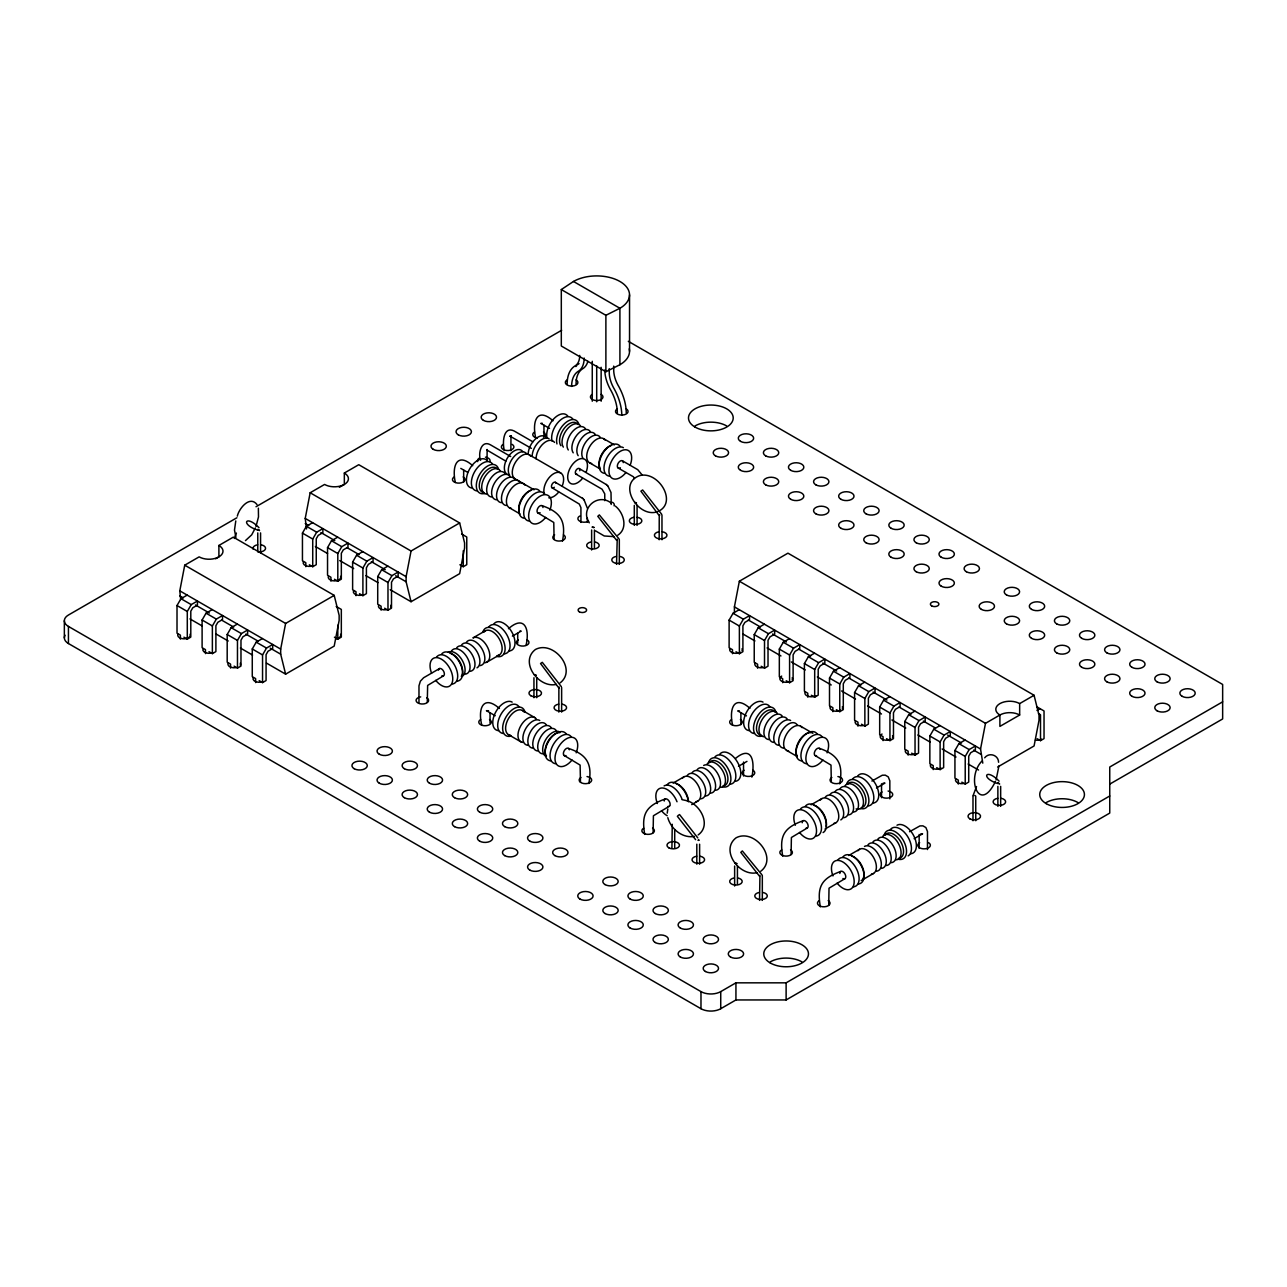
<?xml version="1.0" encoding="UTF-8"?>
<svg xmlns="http://www.w3.org/2000/svg" width="1287" height="1287" viewBox="0 0 1287 1287"><rect width="100%" height="100%" fill="white"/><g stroke="black" fill="none" stroke-linecap="round" stroke-linejoin="round"><path stroke-width="1.5" d="M561.631 687.499L561.631 712.097M617.229 539.189L616.537 564.366M619.32 539.752L619.32 564.366M661.968 515.122L661.968 539.736M759.941 875.353L759.539 900.401M762.322 875.787L762.322 900.401M972.988 796.154L972.988 820.736M974.742 795.479L975.723 796.042L975.771 820.736M567.165 383.783L567.229 381.885A39.688 22.909 60 0 1 574.613 366.168L575.546 365.588A22.893 13.224 60 0 0 579.681 356.708L579.713 355.389M998.921 765.99L996.09 779.938M487.146 449.485L487.017 460.489M667.213 813.143L667.808 809.024M180.679 599.565L179.794 590.846L184.733 565.186L199.147 556.869A13.964 8.06 0 0 0 218.903 556.869A13.964 8.06 0 0 0 218.903 545.463L233.317 537.129L334.202 595.382L339.141 615.331L339.141 620.431L334.202 646.09L285.617 674.147L266.473 663.095M306.579 528.957L305.228 518.42L310.167 492.76L324.581 484.443A13.964 8.06 0 0 0 344.337 484.443A13.964 8.06 0 0 0 344.337 473.037L358.767 464.704L459.652 522.956L464.591 542.921L464.591 548.005L459.652 573.664L411.052 601.721L390.186 589.671M285.617 674.147L280.679 654.182L280.679 649.098L285.617 623.439L334.202 595.382M411.052 601.721L406.113 581.756L406.113 576.673L411.052 551.013L459.652 522.956M734.41 611.968L734.41 606.885L739.349 581.225L787.95 553.169L1034.072 695.27L1039.011 715.234L1039.011 720.318L1034.072 745.977L997.634 767.02M982.785 763.143L980.549 748.986L985.488 723.326L999.902 715.009A13.964 8.06 0 0 1 1019.658 715.009L1019.658 703.603L1034.072 695.27M235.778 520.945L234.491 530.099L235.939 537.419M256 526.463L258.494 516.924L258.365 508.14M234.379 538.481L236.422 533.059M973.101 795.575L976.527 786.534M237.323 516.151C238.899 508.735 249.678 495.028 256.998 504.552M255.341 527.96L251.689 534.845L245.463 540.62M995.43 781.434C979.439 814.671 965.556 778.41 981.74 761.244M180.389 639.124L180.389 635.151L177.011 633.204L177.011 605.533L180.968 598.696L187.162 595.109M187.291 639.14L187.291 611.47L191.232 604.617L197.442 601.045L197.442 605.099L192.777 607.786L190.798 611.212L190.798 637.097L187.291 639.14L183.912 637.178M205.47 653.603L205.47 649.629L202.107 647.683L202.107 620.012L206.049 613.175L212.258 609.588M212.371 653.619L212.371 625.949L216.329 619.111L222.522 615.524L222.522 619.578L217.857 622.281L215.894 625.691L215.894 651.592L212.371 653.619L208.993 651.672M230.566 668.082L230.566 664.124L227.188 662.178L227.188 634.507L231.145 627.654L237.339 624.082M237.468 668.098L237.468 640.427L241.409 633.59L247.619 630.003L247.619 634.073L242.953 636.759L240.975 640.186L240.975 666.071L237.468 668.098L234.089 666.151M305.823 566.698L305.823 562.725L302.445 560.778L302.445 533.108L306.403 526.27L312.612 522.683M312.725 566.714L312.725 539.044L316.682 532.191L322.876 528.619L322.876 532.673L318.211 535.376L316.248 538.786L316.248 564.687L312.725 566.714L309.347 564.768M255.646 682.577L255.646 678.603L252.268 676.656L252.268 648.986L256.226 642.149L262.435 638.561M262.548 682.593L262.548 654.922L266.506 648.069L272.699 644.497L272.699 648.551L268.034 651.238L266.071 654.665L266.071 680.55L262.548 682.593L259.17 680.63M330.92 581.177L330.92 577.22L327.541 575.257L327.541 547.602L331.483 540.749L337.693 537.178M337.805 581.193L337.805 553.523L341.763 546.685L347.973 543.098L347.973 547.168L343.307 549.855L341.328 553.281L341.328 579.166L337.805 581.193L334.427 579.247M356 595.672L356 591.698L352.622 589.752L352.622 562.081L356.579 555.244L362.789 551.656M362.902 595.672L362.902 568.017L366.843 561.164L373.053 557.593L373.053 561.647L368.388 564.333L366.409 567.76L366.409 593.645L362.902 595.672L359.523 593.725M381.097 610.151L381.097 606.177L377.718 604.23L377.718 576.56L381.66 569.723L387.87 566.135M387.982 610.167L387.982 582.496L391.94 575.659L398.15 572.072L398.15 576.126L393.484 578.828L391.505 582.239L391.505 608.14L387.982 610.167L384.604 608.22M732.496 653.699L732.496 649.726L729.118 647.779L729.118 620.109L733.059 613.272L739.269 609.684M739.381 653.716L739.381 626.045L743.339 619.208L749.533 615.62L749.533 619.674L744.883 622.377L742.905 625.788L742.905 651.689L739.381 653.716L736.003 651.769M757.609 668.21L757.609 664.237L754.23 662.29L754.23 634.62L758.188 627.766L764.381 624.195M764.51 668.21L764.51 640.54L768.452 633.703L774.661 630.115L774.661 634.185L769.996 636.872L768.017 640.299L768.017 666.183L764.51 668.21L761.132 666.264M782.705 682.689L782.705 678.716L779.327 676.769L779.327 649.098L783.268 642.261L789.478 638.674M789.591 682.705L789.591 655.035L793.548 648.181L799.742 644.61L799.742 648.664L795.093 651.367L793.114 654.777L793.114 680.678L789.591 682.705L786.212 680.743M807.786 697.168L807.786 693.21L804.407 691.248L804.407 663.577L808.365 656.74L814.558 653.169M814.687 697.184L814.687 669.513L818.629 662.676L824.838 659.089L824.838 663.159L820.173 665.846L818.194 669.272L818.194 695.157L814.687 697.184L811.309 695.237M832.882 711.663L832.882 707.689L829.504 705.743L829.504 678.072L833.445 671.219L839.655 667.647M839.767 711.663L839.767 683.992L843.725 677.155L849.919 673.584L849.919 677.638L845.269 680.324L843.291 683.751L843.291 709.636L839.767 711.663L836.389 709.716M857.962 726.141L857.962 722.168L854.584 720.221L854.584 692.551L858.542 685.714L864.735 682.126M864.864 726.158L864.864 698.487L868.805 691.634L875.015 688.062L875.015 692.116L870.35 694.819L868.371 698.23L868.371 724.131L864.864 726.158L861.486 724.211M883.059 740.62L883.059 736.663L879.681 734.7L879.681 707.046L883.622 700.192L889.832 696.621M889.944 740.636L889.944 712.966L893.902 706.129L900.096 702.541L900.096 706.611L895.446 709.298L893.468 712.725L893.468 738.609L889.944 740.636L886.566 738.69M908.139 755.115L908.139 751.141L904.761 749.195L904.761 721.524L908.719 714.687L914.912 711.1M915.041 755.115L915.041 727.461L918.982 720.607L925.192 717.036L925.192 721.09L920.527 723.777L918.548 727.203L918.548 753.088L915.041 755.115L911.663 753.168M933.236 769.594L933.236 765.62L929.857 763.674L929.857 736.003L933.799 729.166L940.009 725.578M940.121 769.61L940.121 741.939L944.079 735.102L950.273 731.515L950.273 735.569L945.607 738.271L943.644 741.682L943.644 767.583L940.121 769.61L936.743 767.663M958.316 784.073L958.316 780.115L954.938 778.168L954.938 750.498L958.895 743.645L965.089 740.073M965.218 784.089L965.218 756.418L969.159 749.581L975.369 745.993L975.369 750.064L970.704 752.75L968.725 756.177L968.725 782.062L965.218 784.089L961.839 782.142M672.264 824.275L671.927 847.811M659.604 515.492L659.587 514.687M559.266 687.853L559.234 687.065M984.684 757.802C989.043 752.026 998.455 754.97 998.583 762.258M617.776 535.199C628.394 528.458 623.696 512.58 615.283 506.048M560.07 682.93C577.686 669.481 553.41 639.929 535.424 649.485C519.063 661.952 538.803 688.545 556.322 684.394M698.133 834.941C711.759 825.337 700.305 804.327 687.001 800.723M760.778 871.235C778.394 857.786 754.118 828.233 736.116 837.789C719.771 850.257 739.51 876.849 757.029 872.683M561.309 289.559L573.487 281.467A32.818 18.951 0 0 1 619.916 281.467A32.818 18.951 0 0 1 619.916 308.269L619.916 364.72L605.887 371.75L561.309 346.01L561.309 289.559L605.887 315.299L619.916 308.269L573.487 281.467M236.888 517.76L68.436 615.025A13.964 8.06 0 0 0 68.436 626.431L68.436 643.532L700.981 1008.718A13.964 8.06 0 0 0 720.736 1008.718L735.939 999.951L786.116 999.951L1109.748 813.094L1109.748 767.02L1222.65 701.833M256 506.74L561.647 330.276M215.605 558.767L218.903 556.869L218.903 545.463M339.398 487.29L344.337 484.443L344.337 473.037M334.427 637.178L337.805 639.14L341.328 637.097L341.328 609.427L336.197 606.467M459.877 564.768L463.256 566.714L466.763 564.687L466.763 537.017L461.631 534.041M485.279 630.807L472.94 637.934A13.964 8.06 60 0 1 487.757 647.618A13.964 8.06 60 0 1 484.861 662.757M439.591 668.516L423.616 677.75L420.366 681.225L418.983 685.794L418.967 702.396M508.462 628.732C524.372 614.671 529.922 628.748 526.093 645.141M443.211 676.029L427.638 685.424L427.284 702.026M512.419 636.116L521.187 631.097L519.658 631.257M486.904 662.129L499.259 655.003M673.117 783.091L683.912 776.849M665.041 799.034C645.801 806 641.216 814.317 644.739 834.41M735.649 758.316C751.978 744.755 755.147 761.663 751.849 777.123M738.513 766.264L746.959 761.389M691.714 804.616L697.892 801.045M811.1 804.809L821.894 798.583M803.04 820.768C783.799 827.718 779.198 836.035 782.721 856.145M871.926 781.032L882.303 775.224L885.311 775.16L888.239 776.865L889.832 780.823L889.832 798.857M807.335 827.959L791.392 837.499L791.103 854.471M876.495 787.982L884.941 783.107L883.091 783.236M1019.658 715.009L999.902 726.399L999.902 715.009A13.964 8.06 0 0 1 999.902 703.603A13.964 8.06 0 0 1 1019.658 703.603M825.064 829.005L835.874 822.779M1036.968 710.472L1040.073 708.67M1037.129 738.706L1040.507 740.652L1044.03 738.625L1044.03 710.955L1036.646 706.708M848.728 855.517L859.539 849.275M840.668 871.46C821.428 878.41 816.827 886.727 820.35 906.836M909.555 831.724L919.932 825.916L922.94 825.852L925.884 827.557L927.477 831.515L927.477 849.549M844.964 878.651L829.021 888.191L828.731 905.163M914.14 838.674L922.57 833.815L920.736 833.928M861.164 880.598L873.503 873.471M68.436 626.431L700.981 991.617A13.964 8.06 0 0 0 720.736 991.617L735.939 982.834L786.116 982.834L1109.748 795.993M1109.748 784.121L1222.65 718.95L1222.65 684.459L628.313 341.312M594.031 527.268L592.052 527.123L593.838 527.686M656.676 512.033C678.973 503.941 658.719 470.286 639.51 475.675C617.454 483.622 637.065 516.827 656.129 512.146M698.262 840.411L699.195 840.17L698.214 840.057M486.872 450.016L505.855 461.148M636.486 503.072L634.716 502.493L636.389 502.767M536.132 675.434L534.362 674.871L536.035 675.128M736.84 863.738L735.054 863.159L736.743 863.432M488.577 710.73L486.438 710.697L495.238 715.717M614.028 536.647L604.246 535.971L595.608 530.904M694.385 836.405C682.4 838.545 670.865 828.892 667.808 817.679M542.358 423.31L540.781 423.375L549.517 428.362M739.301 710.826L737.724 710.891L746.46 715.878M682.046 799.677L686.647 800.643M611.116 503.024C597.844 492.454 579.52 508.526 589.285 522.828M603.571 438.642L614.366 444.884M622.329 460.762L637.773 469.691L642.052 474.871M553.008 420.785C536.711 406.338 532.078 422.039 535.633 437.548M618.243 468.082L633.429 476.785L634.378 478.491M1038.529 713.625L1040.507 714.768L1040.507 740.652M589.607 462.837L600.402 469.079M532.85 441.779L514.076 430.952C502.734 425.45 502.364 444.53 504.424 450.53M579.182 468.532L606.595 484.716M531.386 448.359L510.119 436.229L511.164 435.666L509.974 436.341L510.987 435.73L510.859 450.707M575.965 474.099L602.075 489.205L604.745 493.854L604.777 500.675M529.118 454.729L560.714 472.989M739.349 581.225L985.488 723.326M510.714 456.531L490.25 444.707C480.952 439.607 477.976 454.166 480.598 460.279M555.34 482.303L582.77 498.487M552.123 487.853L579.279 504.054L580.92 507.609L580.952 522.409M534.089 489.784L515.154 478.925A13.964 8.06 -60 0 1 516.119 461.261A13.964 8.06 -60 0 1 530.678 456.193M734.41 606.885L980.549 748.986M748.278 619.98L760.424 626.978M772.554 633.992L786.421 642.004M798.551 649.002L810.681 656M822.811 663.014L836.679 671.01M848.809 678.024L860.955 685.022M873.085 692.036L886.952 700.031M899.082 707.046L911.212 714.044M923.342 721.058L935.472 728.056M947.618 735.054L961.486 743.066M973.615 750.08L980.549 754.069M733.059 613.272L743.339 619.208M758.188 627.766L768.452 633.703M783.268 642.261L793.548 648.181M808.365 656.74L818.629 662.676M833.445 671.219L843.725 677.155M858.542 685.714L868.805 691.634M883.622 700.192L893.902 706.129M908.719 714.687L918.982 720.607M933.799 729.166L944.079 735.102M958.895 743.645L969.159 749.581M472.715 465.685C456.435 451.238 451.801 466.956 455.357 482.448M542.052 505.662C561.1 512.29 566.2 521.444 562.467 541.216M729.118 620.109L739.381 626.045M754.23 634.62L764.51 640.54M779.327 649.098L789.591 655.035M804.407 663.577L814.687 669.513M829.504 678.072L839.767 683.992M854.584 692.551L864.864 698.487M879.681 707.046L889.944 712.966M904.761 721.524L915.041 727.461M929.857 736.003L940.121 741.939M954.938 750.498L965.218 756.418M460.81 468.404L467.551 472.297M537.966 512.982L553.78 522.474L554.086 539.317M742.824 633.928L754.954 640.942M767.084 647.94L780.952 655.952M791.36 661.952L805.228 669.964M817.358 676.962L831.225 684.974M841.618 690.974L855.485 698.986M867.615 705.984L881.482 713.995M891.891 719.996L905.758 728.008M917.888 735.006L930.018 742.02M942.148 749.018L956.016 757.029M968.146 764.028L978.554 770.028M509.314 507.738L520.125 513.98M800.514 726.158L812.853 733.284M749.951 708.3C733.654 693.854 729.021 709.555 732.576 725.064M819.272 748.278C838.336 754.906 843.419 764.06 839.687 783.831M815.186 755.598L831 765.089L831.322 781.933M786.534 750.353L797.345 756.595M310.167 492.76L411.052 551.013M305.228 518.42L406.113 576.673M305.228 523.519L308.703 525.514M320.881 532.545L334.797 540.588M346.975 547.618L359.153 554.649M371.332 561.679L385.247 569.707M395.672 575.739L406.113 581.756M306.403 526.27L316.682 532.191M331.483 540.749L341.763 546.685M356.579 555.244L366.843 561.164M381.66 569.723L391.94 575.659M302.445 533.108L312.725 539.044M327.541 547.602L337.805 553.523M352.622 562.081L362.902 568.017M377.718 576.56L387.982 582.496M315.379 546.492L327.558 553.523M339.736 560.553L353.652 568.581M365.83 575.611L378.008 582.641M522.474 710.472L534.813 717.599M499.404 708.461C483.671 694.562 477.702 707.882 481.66 724.678M568.693 748.487C587.226 754.616 592.663 764.414 588.786 783.477M564.012 755.389L580.115 765.089L580.469 782.271M508.494 734.668L520.849 741.795M184.733 565.186L285.617 623.439M179.794 590.846L280.679 649.098M179.794 595.929L183.269 597.94M195.447 604.97L209.363 613.014M221.525 620.044L233.703 627.075M245.881 634.105L258.06 641.119M270.238 648.149L280.679 654.182M180.968 598.696L191.232 604.617M206.049 613.175L216.329 619.111M231.145 627.654L241.409 633.59M256.226 642.149L266.506 648.069M177.011 605.533L187.291 611.47M202.107 620.012L212.371 625.949M227.188 634.507L237.468 640.427M252.268 648.986L262.548 654.922M189.945 618.902L202.123 625.932M216.039 633.976L228.217 641.006M240.379 648.037L252.558 655.067M999.098 781.161C985.971 767.583 980.018 777.734 997.65 783.542M258.993 527.686C245.881 514.108 239.929 524.259 257.545 530.067M607.947 486.148L611.003 492.503L611.212 504.472M584.105 499.903L587.371 508.22M606.354 484.475L608.059 486.277M582.528 498.23L584.234 500.032M661.663 514.237L642.647 489.977L640.894 491.151L659.234 515.653L659.185 539.736M619.015 538.851L599.34 514.913L597.795 516.312L616.586 540.283M762.017 874.903L742.342 850.948L740.797 852.364L759.587 876.318M561.309 686.598L542.294 662.338L540.54 663.513L558.88 688.03L558.831 712.097M697.795 837.917L679.552 814.574L678.281 815.379L677.38 816.312L695.607 839.655M626.238 412.757L626.19 410.794A39.688 22.909 60 0 0 618.806 386.55L617.857 384.893A22.893 13.224 60 0 1 613.738 371.235L613.69 366.103M621.798 415.315L621.734 413.352A39.688 22.909 60 0 0 614.349 389.124L613.416 387.467A22.893 13.224 60 0 1 609.282 373.809L609.25 368.677M1000.659 786.373L1000.659 806.37M997.875 786.373L997.875 806.37M919.159 834.475L919.159 848.39M881.531 783.783L881.531 797.699M786.116 982.834L786.116 999.951M743.532 762.049L743.532 775.981M740.894 712.692L740.894 724.645M737.435 866.038L737.435 884.024M735.939 982.834L735.939 999.951M734.636 866.038L734.636 886.035M720.736 991.617L720.736 1008.718M700.981 991.617L700.981 1008.718M699.613 844.192L699.613 864.188M696.814 844.192L696.814 864.188M674.71 829.825L674.71 847.811M653.12 832.737L653.41 815.765L669.353 806.225A4.183 2.413 60 0 0 669.803 805.775M637.081 505.373L637.081 525.369M634.298 505.373L634.298 525.369M629.536 294.868L629.536 351.319M605.887 315.299L605.887 371.75M601.142 367.294L601.142 401.222M596.701 365.862L596.701 401.785M594.433 530.003L594.433 547.989M592.261 361.293L592.261 401.222M591.634 530.003L591.634 549.983M587.371 518.227L587.371 522.232M543.951 425.177L543.951 435.135M536.727 677.734L536.727 697.731M533.944 677.734L533.944 697.731M517.712 633.301L517.712 643.243M490.041 713.095L490.041 723.037M463.658 470.077L463.658 482.03M463.256 550.772L463.256 566.714M337.805 625.192L337.805 639.14M260.569 532.898L260.569 552.879M257.77 532.898L257.77 550.884M64.35 620.72L64.35 637.837M260.891 544.803A6.29 3.636 0 0 1 265.347 549.243A6.29 3.636 0 0 1 257.641 551.801M253.201 549.243A6.29 3.636 0 0 1 257.641 544.803M699.935 856.209A6.29 3.636 0 0 1 703.458 861.807A6.29 3.636 0 0 1 693.162 861.807A6.29 3.636 0 0 1 696.685 856.209M737.564 877.943A6.29 3.636 0 0 1 741.087 883.525A6.29 3.636 0 0 1 730.791 883.525A6.29 3.636 0 0 1 734.314 877.943M762.66 892.422A6.29 3.636 0 0 1 766.183 898.004A6.29 3.636 0 0 1 755.887 898.004A6.29 3.636 0 0 1 759.41 892.422M561.952 704.134A6.29 3.636 0 0 1 565.476 709.716A6.29 3.636 0 0 1 555.18 709.716A6.29 3.636 0 0 1 558.703 704.134M1000.996 798.278A6.29 3.636 0 0 1 1004.52 803.86A6.29 3.636 0 0 1 994.224 803.86A6.29 3.636 0 0 1 997.747 798.278M637.21 517.277A6.29 3.636 0 0 1 640.733 522.86A6.29 3.636 0 0 1 630.437 522.86A6.29 3.636 0 0 1 633.96 517.277M662.306 531.756A6.29 3.636 0 0 1 665.829 537.355A6.29 3.636 0 0 1 655.533 537.355A6.29 3.636 0 0 1 659.057 531.756M594.562 541.907A6.29 3.636 0 0 1 598.085 547.49A6.29 3.636 0 0 1 587.789 547.49A6.29 3.636 0 0 1 591.312 541.907M619.658 556.386A6.29 3.636 0 0 1 623.181 561.969A6.29 3.636 0 0 1 612.885 561.969A6.29 3.636 0 0 1 616.409 556.386M612.435 502.284A6.29 3.636 0 0 1 614.06 505.791M512.081 444.353A6.29 3.636 0 0 1 512.081 449.485A6.29 3.636 0 0 1 503.201 449.485A6.29 3.636 0 0 1 503.201 444.353M588.609 521.171A6.29 3.636 0 0 1 579.713 521.171A6.29 3.636 0 0 1 579.713 516.039M477.734 461.615A6.29 3.636 0 0 1 479.359 458.108M485.44 457.158A6.29 3.636 0 0 1 489.88 461.615M190.074 634.266A6.29 3.636 0 0 1 184.009 638.835A6.29 3.636 0 0 1 177.928 634.266M210.714 653.201A6.29 3.636 0 0 1 203.024 648.761M235.811 667.68A6.29 3.636 0 0 1 228.105 663.239M240.251 663.239A6.29 3.636 0 0 1 240.251 665.122M260.891 682.174A6.29 3.636 0 0 1 253.201 677.718M340.605 634.266A6.29 3.636 0 0 1 336.164 638.722M311.068 566.296A6.29 3.636 0 0 1 303.378 561.856M340.605 576.335A6.29 3.636 0 0 1 334.54 580.904A6.29 3.636 0 0 1 328.458 576.335M361.245 595.27A6.29 3.636 0 0 1 353.555 590.813M386.341 609.748A6.29 3.636 0 0 1 378.635 605.308M390.781 605.308A6.29 3.636 0 0 1 390.781 607.174M1041.44 739.172A6.29 3.636 0 0 1 1035.375 740.105M740.379 652.268A6.29 3.636 0 0 1 732.802 652.831A6.29 3.636 0 0 1 729.874 648.761M742.02 648.761A6.29 3.636 0 0 1 742.02 650.627M762.66 667.68A6.29 3.636 0 0 1 754.954 663.239M787.741 682.174A6.29 3.636 0 0 1 780.678 680.485A6.29 3.636 0 0 1 781.676 676.093M792.197 677.718A6.29 3.636 0 0 1 792.197 679.6M815.652 695.72A6.29 3.636 0 0 1 808.059 696.283A6.29 3.636 0 0 1 805.131 692.213M840.733 710.199A6.29 3.636 0 0 1 833.156 710.778A6.29 3.636 0 0 1 830.228 706.692M842.358 706.692A6.29 3.636 0 0 1 842.358 708.574M863.014 725.627A6.29 3.636 0 0 1 855.308 721.17M890.91 739.172A6.29 3.636 0 0 1 882.029 739.172A6.29 3.636 0 0 1 882.029 734.04M892.534 735.665A6.29 3.636 0 0 1 892.534 737.548M916.006 753.651A6.29 3.636 0 0 1 908.413 754.23A6.29 3.636 0 0 1 905.485 750.144M941.087 768.13A6.29 3.636 0 0 1 933.509 768.709A6.29 3.636 0 0 1 930.581 764.623M963.368 783.558A6.29 3.636 0 0 1 955.662 779.118M626.238 408.864A6.29 3.636 0 0 1 626.238 413.996A6.29 3.636 0 0 1 617.342 413.996A6.29 3.636 0 0 1 617.342 408.864M601.142 394.369A6.29 3.636 0 0 1 601.142 399.501A6.29 3.636 0 0 1 592.261 399.501A6.29 3.636 0 0 1 592.261 394.369M576.061 379.89A6.29 3.636 0 0 1 576.061 385.022A6.29 3.636 0 0 1 567.165 385.022A6.29 3.636 0 0 1 567.165 379.89M790.556 849.903A6.29 3.636 0 0 1 790.556 855.051A6.29 3.636 0 0 1 781.676 855.051A6.29 3.636 0 0 1 781.676 849.903M888.094 791.038A6.29 3.636 0 0 1 892.164 796.074A6.29 3.636 0 0 1 882.866 797.506A6.29 3.636 0 0 1 882.029 791.972M828.201 900.61A6.29 3.636 0 0 1 828.201 905.742A6.29 3.636 0 0 1 819.304 905.742A6.29 3.636 0 0 1 819.304 900.61M928.554 842.663A6.29 3.636 0 0 1 928.554 847.795A6.29 3.636 0 0 1 919.658 847.795A6.29 3.636 0 0 1 919.658 842.663M837.917 776.544A6.29 3.636 0 0 1 841.988 781.595A6.29 3.636 0 0 1 832.689 783.027A6.29 3.636 0 0 1 831.852 777.493M740.379 719.546A6.29 3.636 0 0 1 740.379 724.678A6.29 3.636 0 0 1 731.499 724.678A6.29 3.636 0 0 1 731.499 719.546M652.573 828.184A6.29 3.636 0 0 1 652.573 833.316A6.29 3.636 0 0 1 643.693 833.316A6.29 3.636 0 0 1 643.693 828.184M752.927 770.253A6.29 3.636 0 0 1 752.927 775.385A6.29 3.636 0 0 1 744.047 775.385A6.29 3.636 0 0 1 744.047 770.253M527.139 639.88A6.29 3.636 0 0 1 527.139 645.012A6.29 3.636 0 0 1 518.243 645.012A6.29 3.636 0 0 1 518.243 639.88M426.785 697.827A6.29 3.636 0 0 1 425.949 703.362A6.29 3.636 0 0 1 416.65 701.93A6.29 3.636 0 0 1 420.72 696.878M489.51 719.546A6.29 3.636 0 0 1 489.51 724.678A6.29 3.636 0 0 1 480.614 724.678A6.29 3.636 0 0 1 480.614 719.546M587.033 776.544A6.29 3.636 0 0 1 591.103 781.595A6.29 3.636 0 0 1 581.804 783.027A6.29 3.636 0 0 1 580.968 777.493M563.513 534.877A6.29 3.636 0 0 1 563.513 540.009A6.29 3.636 0 0 1 554.633 540.009A6.29 3.636 0 0 1 554.633 534.877M463.159 476.93A6.29 3.636 0 0 1 463.159 482.062A6.29 3.636 0 0 1 454.279 482.062A6.29 3.636 0 0 1 454.279 476.93M543.452 432.03A6.29 3.636 0 0 1 543.452 437.162M537.371 438.111A6.29 3.636 0 0 1 534.555 432.03M68.436 643.532A13.964 8.06 0 0 1 65.09 635.247M695.044 425.933A22.346 12.902 0 0 1 726.656 425.933M770.318 961.856A22.346 12.902 0 0 1 801.914 961.856M1046.283 802.525A22.346 12.902 0 0 1 1077.895 802.525M578.153 455.678A13.964 8.06 -60 0 1 581.772 438.014A13.964 8.06 -60 0 1 595.254 434.395M583.091 458.526A13.964 8.06 -60 0 1 586.711 440.862A13.964 8.06 -60 0 1 600.192 437.242M573.214 452.831A13.964 8.06 -60 0 1 576.833 435.151A13.964 8.06 -60 0 1 590.315 431.547M568.275 449.967A13.964 8.06 -60 0 1 571.895 432.303A13.964 8.06 -60 0 1 585.392 428.684M563.336 447.12A13.964 8.06 -60 0 1 566.956 429.456A13.964 8.06 -60 0 1 580.453 425.836M560.875 445.704A13.964 8.06 -60 0 1 564.478 428.024A13.964 8.06 -60 0 1 577.976 424.42M556.965 443.935A16.071 9.266 -60 0 1 564.993 423.23A16.071 9.266 -60 0 1 578.909 424.469M552.026 441.071A16.071 9.266 -60 0 1 558.655 421.734A16.071 9.266 -60 0 1 572.844 419.112M547.088 438.223A16.071 9.266 -60 0 1 553.716 418.886A16.071 9.266 -60 0 1 567.905 416.264M625.965 472.506A16.071 9.266 -60 0 1 609.105 473.166A16.071 9.266 -60 0 1 622.264 450.37A16.071 9.266 -60 0 1 630.131 465.299M609.668 476.206A16.071 9.266 -60 0 1 606.338 458.783A16.071 9.266 -60 0 1 623.391 447.667M604.729 473.359A16.071 9.266 -60 0 1 602.38 454.086A16.071 9.266 -60 0 1 620.254 446.476M600.369 468.5A13.964 8.06 -60 0 1 601.093 455.453A13.964 8.06 -60 0 1 611.486 445.366M591.65 463.465A13.964 8.06 -60 0 1 589.607 446.702A13.964 8.06 -60 0 1 605.131 440.09M620.366 467.792A4.183 2.413 -60 0 1 617.326 466.216A4.183 2.413 -60 0 1 620.205 461.052A4.183 2.413 -60 0 1 623.246 462.628M501.48 502.67A13.964 8.06 -60 0 1 499.436 485.907A13.964 8.06 -60 0 1 514.977 479.295M506.418 505.518A13.964 8.06 -60 0 1 504.375 488.754A13.964 8.06 -60 0 1 519.916 482.142M496.541 499.806A13.964 8.06 -60 0 1 494.498 483.059A13.964 8.06 -60 0 1 510.038 476.447M491.602 496.959A13.964 8.06 -60 0 1 489.559 480.196A13.964 8.06 -60 0 1 505.099 473.6M486.679 494.111A13.964 8.06 -60 0 1 484.62 477.348A13.964 8.06 -60 0 1 500.16 470.736M484.202 492.68A13.964 8.06 -60 0 1 482.158 475.933A13.964 8.06 -60 0 1 497.699 469.321M484.716 493.468A16.071 9.266 -60 0 1 479.633 474.469A16.071 9.266 -60 0 1 498.632 469.369M477.043 490.894A16.071 9.266 -60 0 1 474.694 471.621A16.071 9.266 -60 0 1 492.551 464.012M472.104 488.03A16.071 9.266 -60 0 1 469.755 468.758A16.071 9.266 -60 0 1 487.612 461.164M545.688 517.406A16.071 9.266 -60 0 1 528.828 518.066A16.071 9.266 -60 0 1 541.988 495.27A16.071 9.266 -60 0 1 549.839 510.199M529.391 521.106A16.071 9.266 -60 0 1 527.043 501.833A16.071 9.266 -60 0 1 544.9 494.24M524.452 518.259A16.071 9.266 -60 0 1 522.104 498.986A16.071 9.266 -60 0 1 539.961 491.393M519.111 511.229A13.964 8.06 -60 0 1 531.209 490.283M511.357 508.365A13.964 8.06 -60 0 1 509.314 491.602A13.964 8.06 -60 0 1 524.855 485.006M540.09 512.709A4.183 2.413 -60 0 1 537.049 511.132A4.183 2.413 -60 0 1 539.929 505.952A4.183 2.413 -60 0 1 542.969 507.528M532.77 748.133A13.964 8.06 -60 0 1 530.727 731.37A13.964 8.06 -60 0 1 546.267 724.758M527.831 745.286A13.964 8.06 -60 0 1 524.935 730.131A13.964 8.06 -60 0 1 539.752 720.463M537.709 750.981A13.964 8.06 -60 0 1 535.665 734.217A13.964 8.06 -60 0 1 551.206 727.605M542.647 753.828A13.964 8.06 -60 0 1 540.604 737.081A13.964 8.06 -60 0 1 556.145 730.469M545.543 756.048A13.964 8.06 -60 0 1 545.543 739.928A13.964 8.06 -60 0 1 559.507 731.853M546.444 756.016A13.964 8.06 -60 0 1 548.005 741.344A13.964 8.06 -60 0 1 559.925 732.657M550.788 760.874A16.071 9.266 -60 0 1 548.439 741.602A16.071 9.266 -60 0 1 566.312 734.008M555.727 763.722A16.071 9.266 -60 0 1 553.378 744.449A16.071 9.266 -60 0 1 571.251 736.856M572.023 760.022A16.071 9.266 -60 0 1 555.164 760.681A16.071 9.266 -60 0 1 568.323 737.885A16.071 9.266 -60 0 1 576.19 752.815M511.068 736.084A16.071 9.266 -60 0 1 505.968 717.084A16.071 9.266 -60 0 1 524.967 711.984M503.378 733.51A16.071 9.266 -60 0 1 501.029 714.221A16.071 9.266 -60 0 1 518.902 706.627M522.892 742.422A13.964 8.06 -60 0 1 520.849 725.675A13.964 8.06 -60 0 1 536.389 719.063M510.537 735.295A13.964 8.06 -60 0 1 508.494 718.532A13.964 8.06 -60 0 1 524.034 711.936M498.439 730.646A16.071 9.266 -60 0 1 495.109 713.239A16.071 9.266 -60 0 1 512.162 702.107M565.974 755.549A4.183 2.413 -60 0 1 563.384 753.506A4.183 2.413 -60 0 1 566.216 748.6A4.183 2.413 -60 0 1 569.288 749.79M461.486 645.093A13.964 8.06 60 0 1 476.061 650.16A13.964 8.06 60 0 1 477.027 667.84M466.425 642.245A13.964 8.06 60 0 1 481.965 648.857A13.964 8.06 60 0 1 479.922 665.62M456.563 647.956A13.964 8.06 60 0 1 472.088 654.552A13.964 8.06 60 0 1 470.045 671.315M451.624 650.804A13.964 8.06 60 0 1 467.149 657.416A13.964 8.06 60 0 1 465.106 674.163M448.246 652.203A13.964 8.06 60 0 1 462.21 660.263A13.964 8.06 60 0 1 462.21 676.383M450.209 653.233A13.964 8.06 60 0 1 460.601 663.304A13.964 8.06 60 0 1 461.309 676.367M441.441 654.343A16.071 9.266 60 0 1 459.314 661.936A16.071 9.266 60 0 1 456.965 681.209M436.502 657.19A16.071 9.266 60 0 1 454.375 664.784A16.071 9.266 60 0 1 452.027 684.057M431.563 673.149A16.071 9.266 60 0 1 439.43 658.22A16.071 9.266 60 0 1 452.59 681.016A16.071 9.266 60 0 1 435.73 680.356M493.79 624.115A16.071 9.266 60 0 1 511.663 631.708A16.071 9.266 60 0 1 509.314 650.981M488.851 626.962A16.071 9.266 60 0 1 506.724 634.571A16.071 9.266 60 0 1 504.375 653.844M482.786 632.319A16.071 9.266 60 0 1 501.785 637.419A16.071 9.266 60 0 1 496.685 656.418M483.719 632.271A13.964 8.06 60 0 1 499.259 638.883A13.964 8.06 60 0 1 497.216 655.63M438.465 670.141A4.183 2.413 60 0 1 441.521 668.918A4.183 2.413 60 0 1 444.369 673.825A4.183 2.413 60 0 1 441.795 675.9M692.229 772.602A13.964 8.06 60 0 1 707.77 779.214A13.964 8.06 60 0 1 705.71 795.977M687.29 775.45A13.964 8.06 60 0 1 702.831 782.062A13.964 8.06 60 0 1 700.771 798.825M697.168 769.755A13.964 8.06 60 0 1 712.708 776.367A13.964 8.06 60 0 1 710.649 793.13M703.667 765.443A13.964 8.06 60 0 1 718.5 775.128A13.964 8.06 60 0 1 715.588 790.266M707.046 764.06A13.964 8.06 60 0 1 722.586 770.656A13.964 8.06 60 0 1 720.527 787.419M709.507 762.628A13.964 8.06 60 0 1 725.048 769.24A13.964 8.06 60 0 1 723.004 786.003M708.574 762.676A16.071 9.266 60 0 1 727.573 767.776A16.071 9.266 60 0 1 722.49 786.775M714.655 757.319A16.071 9.266 60 0 1 732.512 764.928A16.071 9.266 60 0 1 730.163 784.201M719.578 754.472A16.071 9.266 60 0 1 737.451 762.065A16.071 9.266 60 0 1 735.102 781.354M667.197 815.749A16.071 9.266 60 0 1 661.518 810.713M657.367 803.522A16.071 9.266 60 0 1 661.518 787.998A16.071 9.266 60 0 1 677.026 801.753M667.229 784.7A16.071 9.266 60 0 1 678.555 784.78A16.071 9.266 60 0 1 688.046 799.87M664.108 785.874A16.071 9.266 60 0 1 681.965 798.905M682.351 778.313A13.964 8.06 60 0 1 697.892 784.925A13.964 8.06 60 0 1 695.833 801.672M675.997 783.59A13.964 8.06 60 0 1 688.432 801.785M668.741 806.45A4.183 2.413 60 0 1 668.033 806.402M664.237 801.013A4.183 2.413 60 0 1 667.503 799.42A4.183 2.413 60 0 1 670.077 805.099M778.715 745.286A13.964 8.06 -60 0 1 775.82 730.131A13.964 8.06 -60 0 1 790.636 720.463M783.654 748.133A13.964 8.06 -60 0 1 781.595 731.37A13.964 8.06 -60 0 1 797.136 724.758M773.777 742.422A13.964 8.06 -60 0 1 771.733 725.675A13.964 8.06 -60 0 1 787.258 719.063M768.838 739.575A13.964 8.06 -60 0 1 766.795 722.811A13.964 8.06 -60 0 1 782.319 716.215M763.899 736.727A13.964 8.06 -60 0 1 761.856 719.964A13.964 8.06 -60 0 1 777.38 713.352M761.421 735.295A13.964 8.06 -60 0 1 759.378 718.532A13.964 8.06 -60 0 1 774.919 711.936M761.936 736.084A16.071 9.266 -60 0 1 756.853 717.084A16.071 9.266 -60 0 1 775.852 711.984M754.262 733.51A16.071 9.266 -60 0 1 751.914 714.221A16.071 9.266 -60 0 1 769.787 706.627M749.324 730.646A16.071 9.266 -60 0 1 745.993 713.239A16.071 9.266 -60 0 1 763.03 702.107M822.908 760.022A16.071 9.266 -60 0 1 806.048 760.681A16.071 9.266 -60 0 1 819.208 737.885A16.071 9.266 -60 0 1 827.074 752.815M806.611 763.722A16.071 9.266 -60 0 1 804.262 744.449A16.071 9.266 -60 0 1 822.136 736.856M801.672 760.874A16.071 9.266 -60 0 1 799.324 741.602A16.071 9.266 -60 0 1 817.197 734.008M797.313 756.016A13.964 8.06 -60 0 1 798.889 741.344A13.964 8.06 -60 0 1 810.81 732.657M788.593 750.981A13.964 8.06 -60 0 1 786.534 734.217A13.964 8.06 -60 0 1 802.074 727.605M816.537 755.662A4.183 2.413 -60 0 1 815.089 750.82A4.183 2.413 -60 0 1 820.076 749.324M867.84 845.028A13.964 8.06 60 0 1 883.381 851.64A13.964 8.06 60 0 1 881.338 868.403M864.478 846.428A13.964 8.06 60 0 1 879.294 856.096A13.964 8.06 60 0 1 876.399 871.251M872.779 842.181A13.964 8.06 60 0 1 888.32 848.793A13.964 8.06 60 0 1 886.276 865.54M877.718 839.333A13.964 8.06 60 0 1 893.258 845.929A13.964 8.06 60 0 1 891.215 862.692M882.657 836.47A13.964 8.06 60 0 1 898.197 843.082A13.964 8.06 60 0 1 896.154 859.845M885.134 835.054A13.964 8.06 60 0 1 900.659 841.666A13.964 8.06 60 0 1 898.616 858.413M884.185 835.102A16.071 9.266 60 0 1 903.201 840.202A16.071 9.266 60 0 1 898.101 859.201M890.266 829.745A16.071 9.266 60 0 1 907.013 835.569A16.071 9.266 60 0 1 908.139 855.887M897.007 825.224A16.071 9.266 60 0 1 914.043 836.357A16.071 9.266 60 0 1 910.713 853.764M832.979 875.932A16.071 9.266 60 0 1 840.845 861.003A16.071 9.266 60 0 1 854.005 883.799A16.071 9.266 60 0 1 837.129 883.139M842.856 857.126A16.071 9.266 60 0 1 860.73 864.719A16.071 9.266 60 0 1 858.365 883.992M837.917 859.973A16.071 9.266 60 0 1 855.791 867.567A16.071 9.266 60 0 1 853.426 886.84M857.962 850.723A13.964 8.06 60 0 1 873.503 857.335A13.964 8.06 60 0 1 871.46 874.098M851.608 856.016A13.964 8.06 60 0 1 862 866.087A13.964 8.06 60 0 1 862.724 879.134M839.848 873.439A4.183 2.413 60 0 1 842.744 871.589A4.183 2.413 60 0 1 845.768 876.672A4.183 2.413 60 0 1 842.888 878.522M830.212 794.336A13.964 8.06 60 0 1 845.752 800.948A13.964 8.06 60 0 1 843.709 817.695M825.273 797.184A13.964 8.06 60 0 1 839.832 802.251A13.964 8.06 60 0 1 840.813 819.916M835.15 791.489A13.964 8.06 60 0 1 850.691 798.085A13.964 8.06 60 0 1 848.648 814.848M840.089 788.625A13.964 8.06 60 0 1 855.63 795.237A13.964 8.06 60 0 1 853.587 812M845.028 785.778A13.964 8.06 60 0 1 861.421 793.999A13.964 8.06 60 0 1 856.128 808.912M847.489 784.346A13.964 8.06 60 0 1 862.065 789.414A13.964 8.06 60 0 1 863.03 807.094M846.556 784.41A16.071 9.266 60 0 1 865.556 789.494A16.071 9.266 60 0 1 860.472 808.509M852.637 779.053A16.071 9.266 60 0 1 870.495 786.647A16.071 9.266 60 0 1 868.146 805.919M857.576 776.206A16.071 9.266 60 0 1 875.433 783.799A16.071 9.266 60 0 1 873.085 803.072M795.35 825.24A16.071 9.266 60 0 1 803.201 810.311A16.071 9.266 60 0 1 816.36 833.091A16.071 9.266 60 0 1 799.5 832.448M805.228 806.418A16.071 9.266 60 0 1 821.975 812.242A16.071 9.266 60 0 1 823.085 832.576M800.289 809.282A16.071 9.266 60 0 1 818.146 816.875A16.071 9.266 60 0 1 815.797 836.148M820.334 800.031A13.964 8.06 60 0 1 835.874 806.643A13.964 8.06 60 0 1 833.831 823.407M813.979 805.308A13.964 8.06 60 0 1 826.077 826.27M802.219 822.747A4.183 2.413 60 0 1 804.842 820.768A4.183 2.413 60 0 1 808.091 825.353A4.183 2.413 60 0 1 806.016 828.136M629.246 348.841A32.818 18.951 0 0 1 619.916 364.72M617.342 412.837A33.414 19.289 60 0 0 611.068 390.701A29.183 16.844 60 0 1 604.81 369.964M584.153 358.043A29.183 16.844 60 0 1 577.879 371.541A33.414 19.289 60 0 0 571.621 386.422M576.061 383.864A33.414 19.289 60 0 1 582.335 368.967A29.183 16.844 60 0 0 587.869 361.341M575.884 366.57A39.688 22.909 60 0 1 576.866 365.444M577.927 364.462A39.688 22.909 60 0 1 579.053 363.61M544.192 493.532A13.964 8.06 -60 0 1 555.019 473.021A13.964 8.06 -60 0 1 562.29 485.842M558.671 492.101A13.964 8.06 -60 0 1 548.793 497.812M554.327 487.274A3.217 1.85 -60 0 1 551.544 487.017A3.217 1.85 -60 0 1 553.153 482.882A3.217 1.85 -60 0 1 555.936 483.14M509.62 475.193A13.964 8.06 -60 0 1 513.24 457.528A13.964 8.06 -60 0 1 526.737 453.909M507.239 474.372A13.964 8.06 -60 0 1 508.22 456.692A13.964 8.06 -60 0 1 522.779 451.624M536.084 458.767A13.964 8.06 -60 0 1 543.404 443.532A13.964 8.06 -60 0 1 554.52 442.422M582.512 478.346A13.964 8.06 -60 0 1 567.84 478.909A13.964 8.06 -60 0 1 579.279 459.089A13.964 8.06 -60 0 1 586.132 472.088M576.978 474.195A3.217 1.85 -60 0 1 575.772 470.769A3.217 1.85 -60 0 1 579.536 468.87M579.761 469.369A3.217 1.85 -60 0 1 579.761 470.736M532.142 456.499A13.964 8.06 -60 0 1 538.239 442.438A13.964 8.06 -60 0 1 549.002 438.69M528.185 454.214A13.964 8.06 -60 0 1 535.505 438.964A13.964 8.06 -60 0 1 546.621 437.87M257.883 529.488C261.02 531.788 258.864 529.681 257.883 529.488M997.972 782.979C1001.157 785.231 999.018 783.139 997.972 782.979M695.044 427.075A22.346 12.902 0 0 0 732.448 421.283A22.346 12.902 0 0 0 705.067 405.485A22.346 12.902 0 0 0 695.044 427.075M770.318 962.998A22.346 12.902 0 0 0 807.705 957.206A22.346 12.902 0 0 0 780.34 941.408A22.346 12.902 0 0 0 770.318 962.998M1046.283 803.667A22.346 12.902 0 0 0 1083.67 797.876A22.346 12.902 0 0 0 1056.305 782.078A22.346 12.902 0 0 0 1046.283 803.667M579.343 611.824A4.263 2.461 0 0 0 586.47 610.714A4.263 2.461 0 0 0 581.241 607.705A4.263 2.461 0 0 0 579.343 611.824M931.643 605.887A4.263 2.461 0 0 0 938.77 604.777A4.263 2.461 0 0 0 933.542 601.769A4.263 2.461 0 0 0 931.643 605.887M579.987 899.066A7.69 4.44 0 0 0 592.84 897.071A7.69 4.44 0 0 0 583.429 891.65A7.69 4.44 0 0 0 579.987 899.066M605.067 913.545A7.69 4.44 0 0 0 617.921 911.566A7.69 4.44 0 0 0 608.51 906.128A7.69 4.44 0 0 0 605.067 913.545M630.163 928.04A7.69 4.44 0 0 0 643.017 926.045A7.69 4.44 0 0 0 633.606 920.607A7.69 4.44 0 0 0 630.163 928.04M655.244 942.518A7.69 4.44 0 0 0 668.098 940.524A7.69 4.44 0 0 0 658.687 935.102A7.69 4.44 0 0 0 655.244 942.518M680.34 956.997A7.69 4.44 0 0 0 693.194 955.018A7.69 4.44 0 0 0 683.783 949.581A7.69 4.44 0 0 0 680.34 956.997M705.421 971.492A7.69 4.44 0 0 0 718.275 969.497A7.69 4.44 0 0 0 708.864 964.076A7.69 4.44 0 0 0 705.421 971.492M668.773 847.795A6.29 3.636 0 0 0 679.295 846.17A6.29 3.636 0 0 0 671.589 841.73A6.29 3.636 0 0 0 668.773 847.795M530.791 695.72A6.29 3.636 0 0 0 541.312 694.079A6.29 3.636 0 0 0 533.606 689.639A6.29 3.636 0 0 0 530.791 695.72M969.835 818.838A6.29 3.636 0 0 0 980.356 817.197A6.29 3.636 0 0 0 972.65 812.757A6.29 3.636 0 0 0 969.835 818.838M605.067 884.587A7.69 4.44 0 0 0 617.921 882.592A7.69 4.44 0 0 0 608.51 877.155A7.69 4.44 0 0 0 605.067 884.587M630.163 899.066A7.69 4.44 0 0 0 643.017 897.071A7.69 4.44 0 0 0 633.606 891.65A7.69 4.44 0 0 0 630.163 899.066M655.244 913.545A7.69 4.44 0 0 0 668.098 911.566A7.69 4.44 0 0 0 658.687 906.128A7.69 4.44 0 0 0 655.244 913.545M680.34 928.04A7.69 4.44 0 0 0 693.194 926.045A7.69 4.44 0 0 0 683.783 920.607A7.69 4.44 0 0 0 680.34 928.04M705.421 942.518A7.69 4.44 0 0 0 718.275 940.524A7.69 4.44 0 0 0 708.864 935.102A7.69 4.44 0 0 0 705.421 942.518M730.501 956.997A7.69 4.44 0 0 0 743.355 955.018A7.69 4.44 0 0 0 733.96 949.581A7.69 4.44 0 0 0 730.501 956.997M433.22 449.324A7.69 4.44 0 0 0 446.074 447.329A7.69 4.44 0 0 0 436.663 441.908A7.69 4.44 0 0 0 433.22 449.324M458.301 434.845A7.69 4.44 0 0 0 471.155 432.85A7.69 4.44 0 0 0 461.743 427.413A7.69 4.44 0 0 0 458.301 434.845M483.397 420.35A7.69 4.44 0 0 0 496.251 418.372A7.69 4.44 0 0 0 486.84 412.934A7.69 4.44 0 0 0 483.397 420.35M966.344 571.718A7.69 4.44 0 0 0 979.198 569.723A7.69 4.44 0 0 0 969.787 564.301A7.69 4.44 0 0 0 966.344 571.718M941.247 557.239A7.69 4.44 0 0 0 954.101 555.244A7.69 4.44 0 0 0 944.69 549.806A7.69 4.44 0 0 0 941.247 557.239M916.167 542.744A7.69 4.44 0 0 0 929.021 540.765A7.69 4.44 0 0 0 919.61 535.328A7.69 4.44 0 0 0 916.167 542.744M891.071 528.265A7.69 4.44 0 0 0 903.924 526.27A7.69 4.44 0 0 0 894.513 520.849A7.69 4.44 0 0 0 891.071 528.265M865.99 513.786A7.69 4.44 0 0 0 878.844 511.792A7.69 4.44 0 0 0 869.433 506.354A7.69 4.44 0 0 0 865.99 513.786M840.894 499.292A7.69 4.44 0 0 0 853.748 497.313A7.69 4.44 0 0 0 844.336 491.875A7.69 4.44 0 0 0 840.894 499.292M815.813 484.813A7.69 4.44 0 0 0 828.667 482.818A7.69 4.44 0 0 0 819.256 477.397A7.69 4.44 0 0 0 815.813 484.813M790.717 470.334A7.69 4.44 0 0 0 803.571 468.339A7.69 4.44 0 0 0 794.159 462.902A7.69 4.44 0 0 0 790.717 470.334M765.636 455.839A7.69 4.44 0 0 0 778.49 453.861A7.69 4.44 0 0 0 769.079 448.423A7.69 4.44 0 0 0 765.636 455.839M740.54 441.361A7.69 4.44 0 0 0 753.394 439.366A7.69 4.44 0 0 0 743.983 433.944A7.69 4.44 0 0 0 740.54 441.361M941.247 586.196A7.69 4.44 0 0 0 954.101 584.218A7.69 4.44 0 0 0 944.69 578.78A7.69 4.44 0 0 0 941.247 586.196M916.167 571.718A7.69 4.44 0 0 0 929.021 569.723A7.69 4.44 0 0 0 919.61 564.301A7.69 4.44 0 0 0 916.167 571.718M891.071 557.239A7.69 4.44 0 0 0 903.924 555.244A7.69 4.44 0 0 0 894.513 549.806A7.69 4.44 0 0 0 891.071 557.239M865.99 542.744A7.69 4.44 0 0 0 878.844 540.765A7.69 4.44 0 0 0 869.433 535.328A7.69 4.44 0 0 0 865.99 542.744M840.894 528.265A7.69 4.44 0 0 0 853.748 526.27A7.69 4.44 0 0 0 844.336 520.849A7.69 4.44 0 0 0 840.894 528.265M815.813 513.786A7.69 4.44 0 0 0 828.667 511.792A7.69 4.44 0 0 0 819.256 506.354A7.69 4.44 0 0 0 815.813 513.786M790.717 499.292A7.69 4.44 0 0 0 803.571 497.313A7.69 4.44 0 0 0 794.159 491.875A7.69 4.44 0 0 0 790.717 499.292M765.636 484.813A7.69 4.44 0 0 0 778.49 482.818A7.69 4.44 0 0 0 769.079 477.397A7.69 4.44 0 0 0 765.636 484.813M740.54 470.334A7.69 4.44 0 0 0 753.394 468.339A7.69 4.44 0 0 0 743.983 462.902A7.69 4.44 0 0 0 740.54 470.334M715.459 455.839A7.69 4.44 0 0 0 728.313 453.861A7.69 4.44 0 0 0 718.902 448.423A7.69 4.44 0 0 0 715.459 455.839M1006.482 594.9A7.69 4.44 0 0 0 1019.336 592.905A7.69 4.44 0 0 0 1009.925 587.467A7.69 4.44 0 0 0 1006.482 594.9M1031.563 609.378A7.69 4.44 0 0 0 1044.417 607.384A7.69 4.44 0 0 0 1035.005 601.962A7.69 4.44 0 0 0 1031.563 609.378M1056.659 623.857A7.69 4.44 0 0 0 1069.513 621.878A7.69 4.44 0 0 0 1060.102 616.441A7.69 4.44 0 0 0 1056.659 623.857M1081.74 638.352A7.69 4.44 0 0 0 1094.593 636.357A7.69 4.44 0 0 0 1085.182 630.92A7.69 4.44 0 0 0 1081.74 638.352M1106.836 652.831A7.69 4.44 0 0 0 1119.69 650.836A7.69 4.44 0 0 0 1110.279 645.414A7.69 4.44 0 0 0 1106.836 652.831M1131.917 667.309A7.69 4.44 0 0 0 1144.77 665.331A7.69 4.44 0 0 0 1135.359 659.893A7.69 4.44 0 0 0 1131.917 667.309M1157.013 681.804A7.69 4.44 0 0 0 1169.867 679.809A7.69 4.44 0 0 0 1160.456 674.372A7.69 4.44 0 0 0 1157.013 681.804M1182.093 696.283A7.69 4.44 0 0 0 1194.947 694.288A7.69 4.44 0 0 0 1185.536 688.867A7.69 4.44 0 0 0 1182.093 696.283M981.386 609.378A7.69 4.44 0 0 0 994.24 607.384A7.69 4.44 0 0 0 984.828 601.962A7.69 4.44 0 0 0 981.386 609.378M1006.482 623.857A7.69 4.44 0 0 0 1019.336 621.878A7.69 4.44 0 0 0 1009.925 616.441A7.69 4.44 0 0 0 1006.482 623.857M1031.563 638.352A7.69 4.44 0 0 0 1044.417 636.357A7.69 4.44 0 0 0 1035.005 630.92A7.69 4.44 0 0 0 1031.563 638.352M1056.659 652.831A7.69 4.44 0 0 0 1069.513 650.836A7.69 4.44 0 0 0 1060.102 645.414A7.69 4.44 0 0 0 1056.659 652.831M1081.74 667.309A7.69 4.44 0 0 0 1094.593 665.331A7.69 4.44 0 0 0 1085.182 659.893A7.69 4.44 0 0 0 1081.74 667.309M1106.836 681.804A7.69 4.44 0 0 0 1119.69 679.809A7.69 4.44 0 0 0 1110.279 674.372A7.69 4.44 0 0 0 1106.836 681.804M1131.917 696.283A7.69 4.44 0 0 0 1144.77 694.288A7.69 4.44 0 0 0 1135.359 688.867A7.69 4.44 0 0 0 1131.917 696.283M1157.013 710.762A7.69 4.44 0 0 0 1169.867 708.783A7.69 4.44 0 0 0 1160.456 703.345A7.69 4.44 0 0 0 1157.013 710.762M354.182 768.709A7.69 4.44 0 0 0 367.036 766.714A7.69 4.44 0 0 0 357.625 761.293A7.69 4.44 0 0 0 354.182 768.709M379.279 783.188A7.69 4.44 0 0 0 392.133 781.209A7.69 4.44 0 0 0 382.722 775.771A7.69 4.44 0 0 0 379.279 783.188M404.359 797.683A7.69 4.44 0 0 0 417.213 795.688A7.69 4.44 0 0 0 407.802 790.25A7.69 4.44 0 0 0 404.359 797.683M429.456 812.161A7.69 4.44 0 0 0 442.31 810.167A7.69 4.44 0 0 0 432.899 804.745A7.69 4.44 0 0 0 429.456 812.161M454.536 826.64A7.69 4.44 0 0 0 467.39 824.661A7.69 4.44 0 0 0 457.979 819.224A7.69 4.44 0 0 0 454.536 826.64M479.633 841.135A7.69 4.44 0 0 0 492.487 839.14A7.69 4.44 0 0 0 483.075 833.703A7.69 4.44 0 0 0 479.633 841.135M504.713 855.614A7.69 4.44 0 0 0 517.567 853.619A7.69 4.44 0 0 0 508.156 848.197A7.69 4.44 0 0 0 504.713 855.614M529.81 870.092A7.69 4.44 0 0 0 542.664 868.114A7.69 4.44 0 0 0 533.252 862.676A7.69 4.44 0 0 0 529.81 870.092M379.279 754.214A7.69 4.44 0 0 0 392.133 752.235A7.69 4.44 0 0 0 382.722 746.798A7.69 4.44 0 0 0 379.279 754.214M404.359 768.709A7.69 4.44 0 0 0 417.213 766.714A7.69 4.44 0 0 0 407.802 761.293A7.69 4.44 0 0 0 404.359 768.709M429.456 783.188A7.69 4.44 0 0 0 442.31 781.209A7.69 4.44 0 0 0 432.899 775.771A7.69 4.44 0 0 0 429.456 783.188M454.536 797.683A7.69 4.44 0 0 0 467.39 795.688A7.69 4.44 0 0 0 457.979 790.25A7.69 4.44 0 0 0 454.536 797.683M479.633 812.161A7.69 4.44 0 0 0 492.487 810.167A7.69 4.44 0 0 0 483.075 804.745A7.69 4.44 0 0 0 479.633 812.161M504.713 826.64A7.69 4.44 0 0 0 517.567 824.661A7.69 4.44 0 0 0 508.156 819.224A7.69 4.44 0 0 0 504.713 826.64M529.81 841.135A7.69 4.44 0 0 0 542.664 839.14A7.69 4.44 0 0 0 533.252 833.703A7.69 4.44 0 0 0 529.81 841.135M554.89 855.614A7.69 4.44 0 0 0 567.744 853.619A7.69 4.44 0 0 0 558.333 848.197A7.69 4.44 0 0 0 554.89 855.614"/></g></svg>
